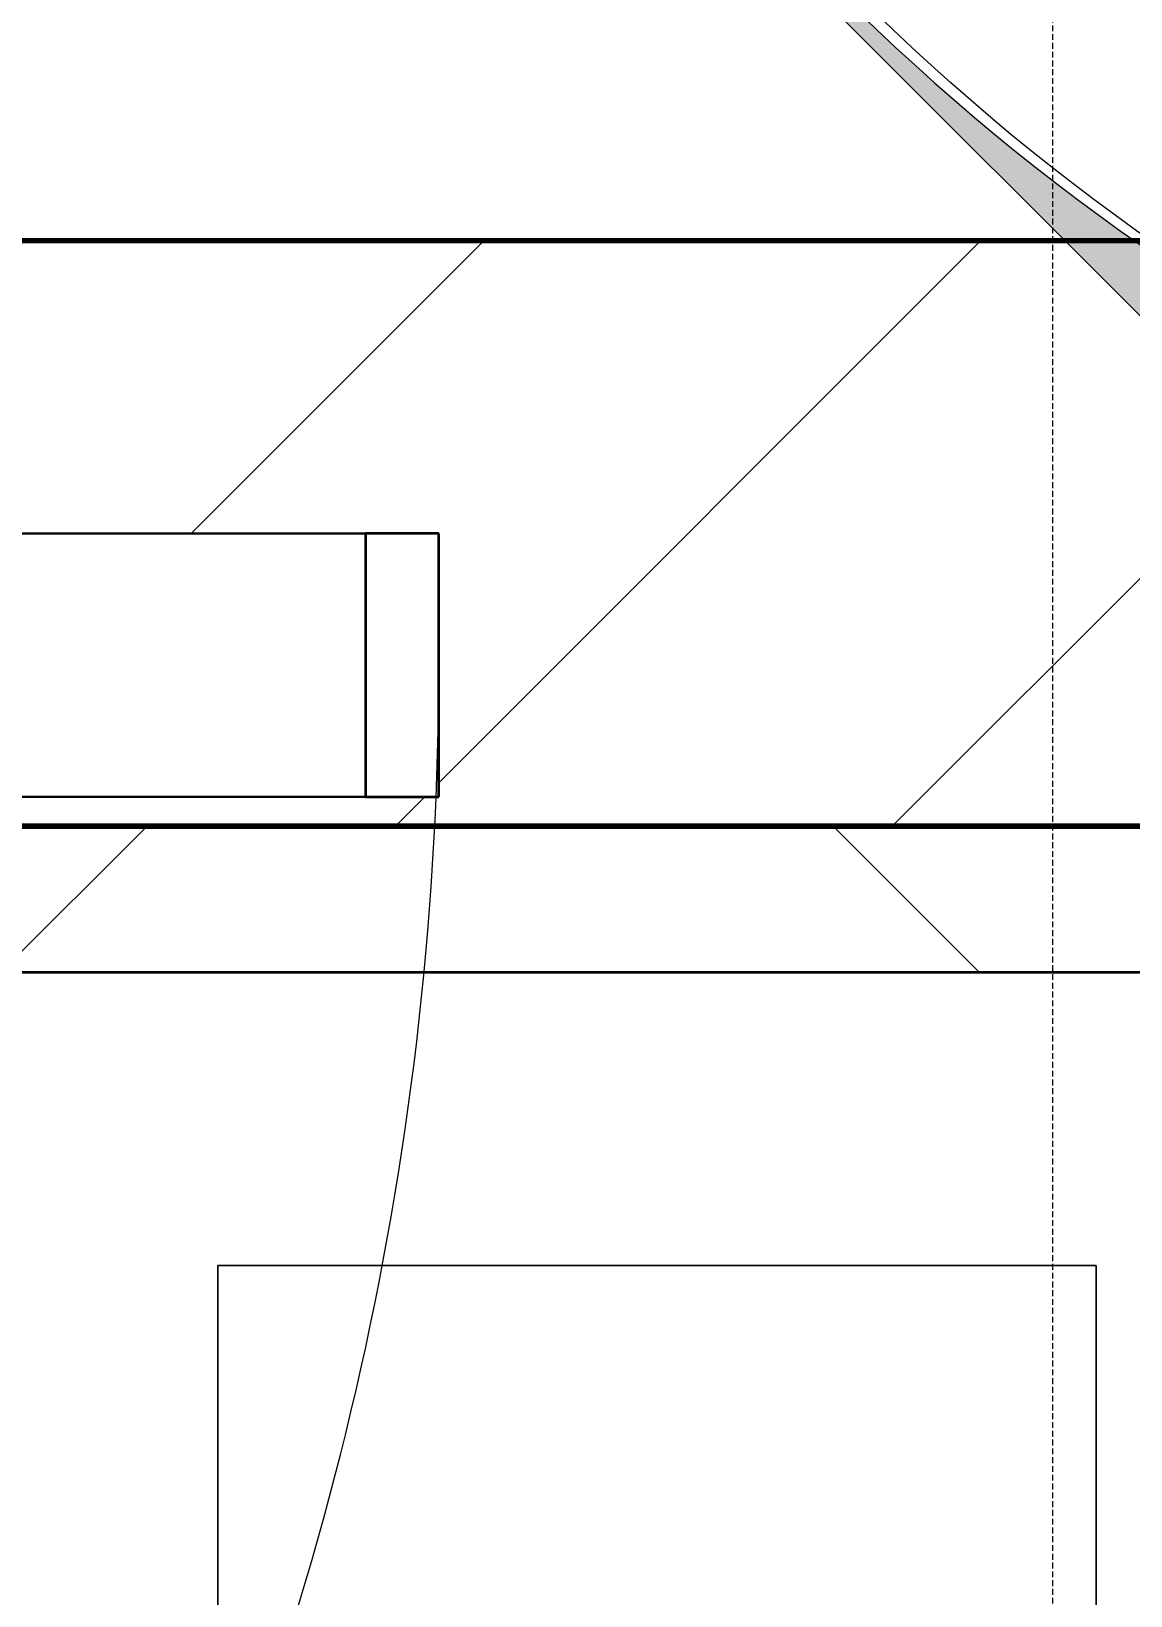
# Model space of a CAD drawing. Header units: millimetres. Extents: x -794326 to -715748, y -17796 to 22353.
# Drawn here: x -740922 to -740546, y 7681 to 8215 of the extents above; entities that cross this region are included whole.
import ezdxf

# ---------------------------------------------------------------- set-up
doc = ezdxf.new("R2010")
doc.units = ezdxf.units.MM
doc.linetypes.add('DPA_Hidden 50', pattern=[3, 2, -1])
for name, color, linetype, lineweight in [('A-ANNO-DIMS', 1, 'Continuous', 9), ('A-ANNO-DIMS-100', 1, 'Continuous', 9), ('A-ANNO-NOTE', 3, 'Continuous', 25), ('A-DETL', 1, 'Continuous', 70), ('A-DOOR', 3, 'Continuous', 70), ('A-DOOR-E', 2, 'Continuous', 25), ('A-DOOR-OPNG', 2, 'Continuous', 9), ('A-GLAZ-CURT', 2, 'Continuous', 9), ('A-WALL', 5, 'Continuous', 35), ('A-WALL-FNSH', 2, 'Continuous', 35), ('A-WALL-PATT', 1, 'Continuous', 35)]:
    doc.layers.add(name, color=color, linetype=linetype, lineweight=lineweight)
doc.styles.add('Arial_2', font='arial.ttf', dxfattribs={"height": 300})
doc.dimstyles.new('DPA-DIM-3_0_T-T', dxfattribs={"dimscale": 304.8, "dimtxt": 306.07782, "dimasz": 0.656168, "dimexe": 0.656168, "dimexo": 0.0625, "dimgap": 0.164042, "dimtad": 1, "dimdec": 0, "dimzin": 0, "dimdsep": 46, "dimtxsty": 'Arial_2', "dimblk1": 'OBLIQUE', "dimblk2": 'OBLIQUE', "dimsah": 1, "dimcen": 0.09, "dimdle": 0.656168, "dimadec": 8, "dimazin": 0, "dimtfac": 1, "dimtdec": 4, "dimtix": 1, "dimtmove": 0, "dimatfit": 3, "dimfxl": 1.312336, "dimfxlon": 1, "dimtvp": 1, "dimtolj": 1, "dimtzin": 0, "dimarcsym": 2})

# ---------------------------------------------------------------- blocks, each defined once
blk = doc.blocks.new('DPA_AC-SG-PI - A2_1200x2000 mm-12153081-4282-01 ENLARGED LOWER PLATFORM LEVEL - REFLECTED CEILING PLAN - SHEET 3')
at = {"layer": 'A-DOOR', "lineweight": 35}
for p, q in [((575, 0), (575, -90)), ((600, 0), (575, 0)), ((600, -90), (600, 0)), ((575, -90), (600, -90))]:
    blk.add_line(p, q, dxfattribs=at)
at = {"layer": 'A-DOOR-E'}
for p, q in [((-489.61, 0), (600, 0)), ((575, 0), (-489.61, 0)), ((575, 0), (575, -90)), ((600, -90), (600, 0)), ((-288.17, -90), (575, -90)), ((600, -90), (-288.17, -90))]:
    blk.add_line(p, q, dxfattribs=at)
at = {"layer": 'A-DOOR-OPNG'}
blk.add_arc((-500, -44.8), 1100, 334.74419, 0, dxfattribs=at)
blk = doc.blocks.new('DPA_CP_Metal Ceiling Panel - Vertical Panel with Gap-10965286-4282-01 ENLARGED LOWER PLATFORM LEVEL - REFLECTED CEILING PLAN - SHEET 3')
at = {"layer": 'A-GLAZ-CURT'}
for p, q in [((-744857.87, 7794.02), (-744857.87, 7261.52)), ((-744557.87, 7794.02), (-744857.87, 7794.02)), ((-744557.87, 7794.02), (-744857.87, 7794.02)), ((-744857.87, 7794.02), (-744857.87, 7261.52)), ((-744857.87, 7261.52), (-744857.87, 7794.02)), ((-744857.87, 7794.02), (-744557.87, 7794.02)), ((-744557.87, 7794.02), (-744557.87, 7261.52)), ((-744557.87, 7261.52), (-744557.87, 7794.02)), ((-744557.87, 7794.02), (-744557.87, 7261.52)), ((-744557.87, 7261.52), (-744857.87, 7261.52)), ((-744857.87, 7261.52), (-744557.87, 7261.52)), ((-744557.87, 7261.52), (-744857.87, 7261.52))]:
    blk.add_line(p, q, dxfattribs=at)
blk = doc.blocks.new('PPLS-PP19_Custom Tile Pattern - Custom Tile Pattern-V50-4282-01 ENLARGED LOWER PLATFORM LEVEL - REFLECTED CEILING PLAN - SHEET 3')
at = {"layer": 'A-GLAZ-CURT'}
for p, q in [((-300, 0), (300, 0)), ((300, 0), (-300, 0)), ((195.99, 0), (213.31, 0)), ((213.31, 0), (195.99, 0)), ((230.06, 0), (300, 0)), ((-300, -50), (300, -50)), ((300, -50), (-300, -50))]:
    blk.add_line(p, q, dxfattribs=at)
for points, knots in [([(76.63, 0), (74.8, 0), (67.65, 0), (53.52, 0), (37, 0), (24.07, 0), (12.82, 0), (-2.9, 0), (-20.62, 0), (-32.81, 0), (-44.85, 0), (-51.43, 0), (-51.79, 0)], [-3095.572228, -3095.572228, -3095.572228, -3095.572228, -2950.589685, -2634.532728, -2313.748533, -2106.613311, -1925.670641, -1617.263037, -1290.787923, -1039.307308, -819.71621, -644.910881, -644.910881, -644.910881, -644.910881]), ([(-30.52, 0), (-27.11, 0), (-17.83, 0), (5.99, 0), (22.06, 0), (37.44, 0), (45.92, 0), (57.76, 0), (64.47, 0), (72.74, 0), (75.22, 0), (76.03, 0), (76.21, 0)], [-2323.618664, -2323.618664, -2323.618664, -2323.618664, -2142.497158, -1716.209403, -1206.526904, -1089.329421, -901.315459, -753.071572, -495.328968, -421.953223, -334.951786, -290.452333, -290.452333, -290.452333, -290.452333]), ([(-15.19, 0), (-13.07, 0), (7.48, 0), (42.82, 0), (79.54, 0), (102.59, 0), (111.35, 0)], [-461.142613, -461.142613, -461.142613, -461.142613, -429.606584, -390.253598, -346.313304, -319.001686, -319.001686, -319.001686, -319.001686]), ([(103.09, 0), (101.08, 0), (86.31, 0), (63.34, 0), (35.84, 0), (12, 0), (3.08, 0), (-1.67, 0), (-2.25, 0)], [-375.435014, -375.435014, -375.435014, -375.435014, -369.147452, -330.153101, -307.516438, -285.83788, -246.234814, -234.646884, -234.646884, -234.646884, -234.646884]), ([(27.89, 0), (29.09, 0), (33.4, 0), (48.37, 0), (71.92, 0), (95.91, 0), (108.66, 0), (112.24, 0)], [-147.777612, -147.777612, -147.777612, -147.777612, -135.792042, -118.513713, -97.899267, -63.759246, -51.994311, -51.994311, -51.994311, -51.994311]), ([(136.44, 0), (121.66, 0), (86.93, 0), (51.16, 0), (31.18, 0)], [-106.750556, -106.750556, -106.750556, -106.750556, -59.610984, 0, 0, 0, 0]), ([(36.29, 0), (37.77, 0), (48.82, 0), (64.79, 0), (95.91, 0), (124.45, 0), (132.42, 0), (134.6, 0)], [-314.598523, -314.598523, -314.598523, -314.598523, -305.899624, -287.17622, -249.500363, -194.761443, -152.241002, -152.241002, -152.241002, -152.241002]), ([(111.41, 0), (109.32, 0), (96.29, 0), (76.86, 0), (57.82, 0), (48.12, 0), (45.17, 0), (44.26, 0)], [-410.537058, -410.537058, -410.537058, -410.537058, -401.860199, -357.622665, -341.267687, -334.000314, -330.63508, -330.63508, -330.63508, -330.63508]), ([(112.3, 0), (110.01, 0), (104.43, 0), (92.38, 0), (85.59, 0), (74.4, 0), (62.26, 0), (52.73, 0), (47.6, 0), (44.43, 0)], [-8031.881728, -8031.881728, -8031.881728, -8031.881728, -7723.759874, -7531.75727, -7135.649961, -6924.452779, -6738.82075, -6548.303034, -6366.047871, -6366.047871, -6366.047871, -6366.047871]), ([(44.6, 0), (45.94, 0), (56.42, 0), (70.92, 0), (82.12, 0), (83.66, 0)], [-4643.358341, -4643.358341, -4643.358341, -4643.358341, -4573.028122, -4094.177415, -3869.465285, -3869.465285, -3869.465285, -3869.465285]), ([(70.61, 0), (66.16, 0), (57.02, 0), (48.09, 0), (45.21, 0)], [-4647.237329, -4647.237329, -4647.237329, -4647.237329, -4326.416877, -4163.150107, -4163.150107, -4163.150107, -4163.150107]), ([(45.26, 0), (47.78, 0), (57.22, 0), (71.67, 0), (84.83, 0), (86.01, 0), (92.51, 0), (94.33, 0)], [-4507.066662, -4507.066662, -4507.066662, -4507.066662, -4353.683244, -3960.84581, -3759.045785, -3336.541051, -2783.776468, -2783.776468, -2783.776468, -2783.776468]), ([(76.22, 0), (75.58, 0), (73.64, 0), (71.05, 0), (70.61, 0)], [-193.634889, -193.634889, -193.634889, -193.634889, -31.537676, 0, 0, 0, 0]), ([(94.4, 0), (94.4, 0), (94.64, 0), (99.11, 0), (105.9, 0), (110.42, 0), (111.57, 0)], [-2348.345796, -2348.345796, -2348.345796, -2348.345796, -2310.419338, -2233.599744, -2052.234781, -1988.411763, -1988.411763, -1988.411763, -1988.411763]), ([(129.02, 0), (129.02, 0), (124.41, 0), (122.35, 0), (114.96, 0), (108.04, 0), (103.09, 0)], [-35.386604, -35.386604, -35.386604, -35.386604, -31.430235, -22.807238, -15.488593, 0, 0, 0, 0]), ([(111.67, 0), (110.86, 0), (109.19, 0), (105.66, 0), (105.23, 0), (105.23, 0)], [-9092.110255, -9092.110255, -9092.110255, -9092.110255, -9012.77275, -8966.157302, -8929.495943, -8929.495943, -8929.495943, -8929.495943]), ([(105.26, 0), (105.52, 0), (109.5, 0), (111.46, 0), (112.28, 0)], [-8920.561005, -8920.561005, -8920.561005, -8920.561005, -8814.835624, -8671.586628, -8671.586628, -8671.586628, -8671.586628]), ([(112.25, 0), (120.81, 0), (129.57, 0), (138.28, 0), (138.53, 0)], [-318.075877, -318.075877, -318.075877, -318.075877, -291.370682, -290.5735, -290.5735, -290.5735, -290.5735]), ([(112.25, 0), (114.63, 0), (122.32, 0), (139.94, 0), (163.31, 0), (185.23, 0), (193.62, 0), (194.69, 0), (194.79, 0)], [-1975.719328, -1975.719328, -1975.719328, -1975.719328, -1843.028543, -1530.39897, -1095.004608, -529.74427, -295.064701, -265.121568, -265.121568, -265.121568, -265.121568]), ([(168.37, 0), (167.68, 0), (162.47, 0), (148.1, 0), (123.45, 0), (112.26, 0)], [-543.375029, -543.375029, -543.375029, -543.375029, -530.793311, -458.593899, -411.72131, -411.72131, -411.72131, -411.72131]), ([(112.31, 0), (116.23, 0), (121.57, 0), (128.63, 0), (128.95, 0)], [-51.921864, -51.921864, -51.921864, -51.921864, -39.050993, -35.895543, -35.895543, -35.895543, -35.895543]), ([(157.9, 0), (156.77, 0), (151.67, 0), (143.29, 0), (134.04, 0), (126.24, 0), (118.6, 0), (115.05, 0), (113.23, 0), (112.36, 0)], [-10292.955006, -10292.955006, -10292.955006, -10292.955006, -10098.273015, -9847.788484, -9677.714971, -9567.007022, -9453.21225, -9220.200448, -9116.900819, -9116.900819, -9116.900819, -9116.900819]), ([(114.39, 0), (114.2, 0), (113.77, 0), (113.25, 0), (112.96, 0)], [-8148.58938, -8148.58938, -8148.58938, -8148.58938, -8105.191388, -8062.814755, -8062.814755, -8062.814755, -8062.814755]), ([(128.58, 0), (128.8, 0), (130.16, 0), (139.26, 0), (152.67, 0), (161.24, 0), (162.19, 0), (162.75, 0)], [-633.326174, -633.326174, -633.326174, -633.326174, -627.736123, -618.981161, -602.094757, -592.980799, -581.414464, -581.414464, -581.414464, -581.414464]), ([(137.1, 0), (136, 0), (133.64, 0), (129.87, 0), (129.11, 0)], [-670.405967, -670.405967, -670.405967, -670.405967, -651.020627, -640.742133, -640.742133, -640.742133, -640.742133]), ([(180.17, 0), (179.95, 0), (176.39, 0), (171, 0), (161.95, 0), (161.28, 0), (158.35, 0), (157.85, 0), (157.77, 0)], [-11122.664179, -11122.664179, -11122.664179, -11122.664179, -11105.624034, -10839.086983, -10768.332124, -10666.779182, -10580.760289, -10550.278881, -10550.278881, -10550.278881, -10550.278881]), ([(300, 0), (286.53, 0), (254.22, 0), (207.11, 0), (177.41, 0), (159.34, 0), (158.33, 0), (158.3, 0)], [-285.253232, -285.253232, -285.253232, -285.253232, -244.693688, -187.987675, -143.776725, -129.632772, -123.352749, -123.352749, -123.352749, -123.352749]), ([(159.07, 0), (159.13, 0), (160.84, 0), (165.21, 0), (172.53, 0), (178.05, 0), (180.08, 0)], [-115.643202, -115.643202, -115.643202, -115.643202, -114.681583, -87.660824, -65.295536, -54.896762, -54.896762, -54.896762, -54.896762]), ([(162.75, 0), (165.4, 0), (170.91, 0), (172.61, 0), (172.61, 0)], [-111.264224, -111.264224, -111.264224, -111.264224, -56.742688, -19.085662, -19.085662, -19.085662, -19.085662]), ([(247.1, 0), (246.76, 0), (245.04, 0), (238.34, 0), (226.56, 0), (221.1, 0), (200.27, 0), (182.99, 0), (174.27, 0), (169.67, 0), (168.99, 0)], [-9649.085549, -9649.085549, -9649.085549, -9649.085549, -9581.591397, -9406.094246, -9221.510254, -9016.44624, -8717.832359, -8253.978395, -8152.463617, -8069.855175, -8069.855175, -8069.855175, -8069.855175]), ([(215.22, 0), (214.62, 0), (210.55, 0), (203.98, 0), (187.54, 0), (175.3, 0), (169.49, 0)], [-203.825446, -203.825446, -203.825446, -203.825446, -198.527383, -184.406837, -162.427601, -142.916156, -142.916156, -142.916156, -142.916156]), ([(171.51, 0), (176.48, 0), (193.23, 0), (201.73, 0), (208.81, 0), (213.9, 0), (241.96, 0), (266.73, 0), (281.71, 0), (291.71, 0), (296.52, 0), (297.86, 0), (298.09, 0)], [-7971.819559, -7971.819559, -7971.819559, -7971.819559, -7784.112253, -7606.717214, -7289.299508, -7042.621073, -6582.165592, -6068.460911, -5766.029927, -5566.724884, -5280.360606, -5199.253518, -5199.253518, -5199.253518, -5199.253518]), ([(180.63, 0), (183.09, 0), (189.95, 0), (208.82, 0), (219.42, 0), (230.06, 0)], [-53.966828, -53.966828, -53.966828, -53.966828, -41.623857, -24.459831, 0, 0, 0, 0]), ([(181.16, 0), (183.77, 0), (191, 0), (201.08, 0), (207.47, 0), (213.96, 0), (215.11, 0)], [-245.993416, -245.993416, -245.993416, -245.993416, -237.955587, -223.92608, -215.862851, -208.75215, -208.75215, -208.75215, -208.75215]), ([(193.8, 0), (193.33, 0), (190.37, 0), (186.13, 0), (181.19, 0)], [-11665.349007, -11665.349007, -11665.349007, -11665.349007, -11565.880756, -11150.701257, -11150.701257, -11150.701257, -11150.701257]), ([(300, 0), (288.22, 0), (262, 0), (230.43, 0), (219.94, 0), (219.02, 0)], [-12528.858583, -12528.858583, -12528.858583, -12528.858583, -11905.454923, -11162.864862, -10856.732305, -10856.732305, -10856.732305, -10856.732305]), ([(219.9, 0), (220.86, 0), (227.84, 0), (242.06, 0), (246.54, 0), (246.96, 0)], [-10670.940496, -10670.940496, -10670.940496, -10670.940496, -10511.382485, -9925.173265, -9834.877357, -9834.877357, -9834.877357, -9834.877357]), ([(284.76, 0), (284.76, 0), (285.09, 0), (287.47, 0), (293.59, 0), (297.76, 0), (300, 0)], [-4110.630118, -4110.630118, -4110.630118, -4110.630118, -4053.389046, -3959.664717, -3862.421465, -3746.95702, -3746.95702, -3746.95702, -3746.95702]), ([(297.38, 0), (295.84, 0), (291.62, 0), (285.38, 0), (284.87, 0)], [-4803.172655, -4803.172655, -4803.172655, -4803.172655, -4358.271401, -4143.037883, -4143.037883, -4143.037883, -4143.037883])]:
    blk.add_open_spline(points, degree=3, knots=knots, dxfattribs=at)
for points in [[(80.35, 0), (79.57, 0), (78.27, 0), (76.63, 0)], [(84.06, 0), (83.48, 0), (82.41, 0), (81.72, 0)], [(112.42, 0), (112.89, 0), (113.25, 0), (113.59, 0)], [(168.74, 0), (168.74, 0), (169.81, 0), (171.51, 0)], [(172.07, 0), (174.74, 0), (177.42, 0), (180.12, 0)], [(195.11, 0), (194.91, 0), (194.44, 0), (193.8, 0)]]:
    blk.add_open_spline(points, degree=3, dxfattribs=at)
blk = doc.blocks.new('PPLS-PP19_Custom Tile Pattern - Custom Tile Pattern-V51-4282-01 ENLARGED LOWER PLATFORM LEVEL - REFLECTED CEILING PLAN - SHEET 3')
at = {"layer": 'A-GLAZ-CURT'}
for p, q in [((-300, 0), (300, 0)), ((300, 0), (-300, 0)), ((-293.07, 0), (-284.41, 0)), ((-284.41, 0), (-293.07, 0)), ((-284.12, 0), (-275.75, 0)), ((-275.75, 0), (-284.12, 0)), ((-222.32, 0), (-216.25, 0)), ((-216.25, 0), (-222.32, 0)), ((-216.25, 0), (-205, 0)), ((-205, 0), (-216.25, 0)), ((-300, -50), (300, -50)), ((300, -50), (-300, -50))]:
    blk.add_line(p, q, dxfattribs=at)
at = {"layer": 'A-GLAZ-CURT', "flags": 128}
for points in [[(-300, 0), (-291.56, 0), (-284.12, 0)], [(-284.12, 0), (-291.73, 0), (-300, 0)], [(-216.24, 0), (-222.63, 0), (-229.72, 0), (-236.97, 0), (-244.39, 0), (-251.96, 0), (-259.67, 0), (-267.51, 0), (-275.48, 0), (-283.55, 0)], [(-283.3, 0), (-275.2, 0), (-267.26, 0), (-259.45, 0), (-251.77, 0), (-244.2, 0), (-236.74, 0), (-229.36, 0), (-222.06, 0), (-214.83, 0), (-207.71, 0), (-200.76, 0), (-194.02, 0), (-187.54, 0), (-181.38, 0), (-175.58, 0), (-170.25, 0), (-165.64, 0), (-162.01, 0), (-159.53, 0), (-157.46, 0), (-154.52, 0), (-149.42, 0)], [(-125.17, 0), (-128.55, 0), (-134.16, 0), (-140.03, 0), (-145.5, 0), (-150.63, 0), (-155.53, 0), (-160.27, 0), (-164.95, 0), (-169.65, 0), (-174.47, 0), (-179.49, 0), (-184.81, 0), (-190.44, 0), (-196.37, 0), (-202.58, 0), (-209.04, 0), (-215.73, 0)]]:
    blk.add_lwpolyline(points, dxfattribs=at)
at = {"layer": 'A-GLAZ-CURT'}
for points, knots in [([(-300, 0), (-284.65, 0), (-236.57, 0), (-174.61, 0), (-129.95, 0), (-110.8, 0), (-99.5, 0), (-91.46, 0)], [-5323.127839, -5323.127839, -5323.127839, -5323.127839, -4502.809032, -2700.551212, -1002.059161, -460.363443, 0, 0, 0, 0]), ([(-148.35, 0), (-149.02, 0), (-151.06, 0), (-158.72, 0), (-174.02, 0), (-185.59, 0), (-209.77, 0), (-232.01, 0), (-255.22, 0), (-262.59, 0), (-264.9, 0), (-265.4, 0)], [-2647.576337, -2647.576337, -2647.576337, -2647.576337, -2477.344047, -2237.412286, -2029.680487, -1755.085331, -1400.429864, -858.079193, -543.655514, -208.940337, 0, 0, 0, 0]), ([(-258.6, 0), (-257.91, 0), (-254.26, 0), (-241.25, 0), (-227.53, 0), (-218.86, 0), (-217.07, 0)], [-5722.54675, -5722.54675, -5722.54675, -5722.54675, -5657.471696, -5413.335975, -5017.494783, -4916.013316, -4916.013316, -4916.013316, -4916.013316]), ([(-133.82, 0), (-135.51, 0), (-137.8, 0), (-149.31, 0), (-162.01, 0), (-177.91, 0), (-199.46, 0), (-216.65, 0), (-231.26, 0), (-233.46, 0), (-234, 0)], [-2731.647847, -2731.647847, -2731.647847, -2731.647847, -2418.507304, -2308.929706, -2113.765672, -1763.376603, -1422.553702, -978.033455, -846.069444, -682.911962, -682.911962, -682.911962, -682.911962]), ([(-233.49, 0), (-233.44, 0), (-232.38, 0), (-230.74, 0), (-225.3, 0), (-223.63, 0)], [-455.274641, -455.274641, -455.274641, -455.274641, -440.605512, -119.536984, 0, 0, 0, 0]), ([(-223.63, 0), (-219.39, 0), (-206.17, 0), (-188.58, 0), (-169.02, 0), (-152.12, 0), (-136.84, 0), (-127.33, 0), (-124.19, 0), (-123.43, 0), (-123.28, 0)], [-5463.295695, -5463.295695, -5463.295695, -5463.295695, -5161.076232, -4739.070012, -4465.409639, -4149.119819, -3839.893365, -3647.167523, -3488.92562, -3439.852845, -3439.852845, -3439.852845, -3439.852845]), ([(-216.25, 0), (-215.05, 0), (-210.84, 0), (-200.2, 0), (-185.8, 0), (-171.77, 0), (-158.7, 0), (-157.22, 0)], [-4900.660659, -4900.660659, -4900.660659, -4900.660659, -4832.723979, -4666.091899, -4349.945572, -4000.813434, -3840.635403, -3840.635403, -3840.635403, -3840.635403]), ([(-149.12, 0), (-168.56, 0), (-190.85, 0), (-215.54, 0), (-216.22, 0)], [-16733.021146, -16733.021146, -16733.021146, -16733.021146, -15131.813646, -15086.482777, -15086.482777, -15086.482777, -15086.482777])]:
    blk.add_open_spline(points, degree=3, knots=knots, dxfattribs=at)
for points in [[(-284.12, 0), (-289.32, 0), (-294.63, 0), (-300, 0)], [(-216.25, 0), (-236.65, 0), (-258.71, 0), (-283.68, 0)]]:
    blk.add_open_spline(points, degree=3, dxfattribs=at)
blk = doc.blocks.new('DIMBLOCK66-4282-01 ENLARGED LOWER PLATFORM LEVEL - REFLECTED CEILING PLAN - SHEET 3')
at = {"layer": 'A-ANNO-DIMS-100'}
for p, q in [((-745542.37, 8666.44), (-745542.37, 8066.44)), ((-745542.37, 8266.44), (-745542.37, 8666.44)), ((-728752.37, 8666.44), (-728752.37, 8066.44)), ((-728752.37, 8266.44), (-728752.37, 8666.44)), ((-745742.37, 8266.44), (-728552.37, 8266.44))]:
    blk.add_line(p, q, dxfattribs=at)
at = {"layer": 'A-ANNO-DIMS-100', "lineweight": 35}
for p, q in [((-745542.37, 8266.44), (-745442.37, 8366.44)), ((-728752.37, 8266.44), (-728652.37, 8366.44)), ((-745542.37, 8266.44), (-745642.37, 8166.44)), ((-728752.37, 8266.44), (-728852.37, 8166.44))]:
    blk.add_line(p, q, dxfattribs=at)
at = {"layer": 'A-ANNO-DIMS-100', "color": 0, "insert": (-737724.21, 8705.91), "char_height": 300, "width": 1384.4135, "attachment_point": 1, "line_spacing_factor": 0.941778, "style": 'Arial_2'}
blk.add_mtext('16790', dxfattribs=at)
blk = doc.blocks.new('_Oblique')
at = {"color": 0, "linetype": 'ByBlock', "lineweight": -2}
blk.add_line((-0.5, -0.5), (0.5, 0.5), dxfattribs=at)
blk = doc.blocks.new('DPA_AN_Section Line - UP-Left-16619115-4282-01 ENLARGED LOWER PLATFORM LEVEL - REFLECTED CEILING PLAN - SHEET 3')
at = {"layer": 'A-ANNO-NOTE', "lineweight": 9}
h = blk.add_hatch(color=256, dxfattribs=at)
edge = h.paths.add_edge_path()
edge.add_arc((0, -0.0278), 7.5, 180, 360)
edge.add_line((7.5, -0.0278), (10.682, -0.0278))
edge.add_line((10.682, -0.0278), (0, -10.7098))
edge.add_line((0, -10.7098), (-10.682, -0.0278))
edge.add_line((-10.682, -0.0278), (-7.5, -0.0278))
at = {"layer": 'A-ANNO-NOTE', "lineweight": 18}
blk.add_line((0, -10.7098), (10.682, -0.0278), dxfattribs=at)
blk.add_circle((0, 0.0278), 7.5, dxfattribs=at)
blk.add_arc((0, -0.0278), 7.5, 180, 360, dxfattribs=at)

msp = doc.modelspace()

# ---------------------------------------------------------------- hatches: boundary and pattern name
at = {"layer": 'A-WALL-PATT', "lineweight": 9}
h = msp.add_hatch(dxfattribs=at)
h.set_pattern_fill('FP_2', color=256, style=0, pattern_type=2)
h.set_pattern_definition([(45, (0, 0), (-84.852814, 84.852814), [])])
h.paths.add_polyline_path([(-733552.04, 7944.02), (-733352.04, 7944.02), (-733352.04, 8144.02), (-755057.37, 8144.02), (-755057.37, 7944.02), (-741758.47, 7944.02), (-741780.86, 7954.02), (-741982.37, 7954.02), (-741982.37, 8044.02), (-741952.4, 8044.02), (-741939.02, 8073.97), (-741871.98, 8044.02), (-740782.37, 8044.02), (-740782.37, 7954.02), (-741670.54, 7954.02), (-741648.16, 7944.02), (-739358.47, 7944.02), (-739380.86, 7954.02), (-739582.37, 7954.02), (-739582.37, 8044.02), (-739552.4, 8044.02), (-739539.02, 8073.97), (-739471.98, 8044.02), (-738382.37, 8044.02), (-738382.37, 7954.02), (-739270.54, 7954.02), (-739248.16, 7944.02), (-734010.62, 7944.02)])
h = msp.add_hatch(dxfattribs=at)
h.set_pattern_fill('FP_3', color=256, style=0, pattern_type=2)
h.set_pattern_definition([(45, (0, 0), (-212.13203, 212.13203), []), (135, (0, 0), (-212.13203, -212.13203), [])])
h.paths.add_polyline_path([(-733602.04, 7894.02), (-733552.04, 7894.02), (-733552.04, 7944.02), (-739248.16, 7944.02), (-739136.25, 7894.02), (-734010.62, 7894.02)])
h.paths.add_polyline_path([(-739780.1, 7894.02), (-739246.56, 7894.02), (-739358.47, 7944.02), (-741648.16, 7944.02), (-741536.25, 7894.02), (-739847.98, 7894.02)])
h.paths.add_polyline_path([(-741646.56, 7894.02), (-741758.47, 7944.02), (-751479.42, 7944.02), (-751479.42, 7894.02), (-741680.64, 7894.02)])

# ---------------------------------------------------------------- linework, layer by layer
at = {"layer": 'A-DETL', "color": 55, "linetype": 'DPA_Hidden 50', "lineweight": 9}
msp.add_line((-740572.66, 5461.51), (-740572.66, 14661.51), dxfattribs=at)
at = {"layer": 'A-WALL', "color": 7, "lineweight": 70}
for p, q in [((-741982.37, 8144.02), (-740782.37, 8144.02)), ((-740782.37, 8144.02), (-739582.37, 8144.02)), ((-741648.16, 7944.02), (-740782.37, 7944.02)), ((-740782.37, 7944.02), (-741648.16, 7944.02)), ((-740782.37, 7944.02), (-739582.37, 7944.02)), ((-739582.37, 7944.02), (-740782.37, 7944.02))]:
    msp.add_line(p, q, dxfattribs=at)
at = {"layer": 'A-WALL-FNSH', "color": 250}
for p, q in [((-740782.37, 7894.02), (-741536.25, 7894.02)), ((-739582.37, 7894.02), (-740782.37, 7894.02))]:
    msp.add_line(p, q, dxfattribs=at)

# ---------------------------------------------------------------- block references
at = {"layer": 'A-ANNO-NOTE', "xscale": 100, "yscale": 100, "zscale": 100, "rotation": 269.9999999999999}
msp.add_blockref('DPA_AN_Section Line - UP-Left-16619115-4282-01 ENLARGED LOWER PLATFORM LEVEL - REFLECTED CEILING PLAN - SHEET 3', (-740112.66, 8759.02), dxfattribs=at)
at = {"layer": 'A-DOOR-E'}
msp.add_blockref('DPA_AC-SG-PI - A2_1200x2000 mm-12153081-4282-01 ENLARGED LOWER PLATFORM LEVEL - REFLECTED CEILING PLAN - SHEET 3', (-741382.37, 8044.02), dxfattribs=at)
at = {"layer": 'A-GLAZ-CURT', "rotation": 180}
for name, p in [('PPLS-PP19_Custom Tile Pattern - Custom Tile Pattern-V51-4282-01 ENLARGED LOWER PLATFORM LEVEL - REFLECTED CEILING PLAN - SHEET 3', (-741082.37, 7894.02)), ('PPLS-PP19_Custom Tile Pattern - Custom Tile Pattern-V50-4282-01 ENLARGED LOWER PLATFORM LEVEL - REFLECTED CEILING PLAN - SHEET 3', (-740482.37, 7894.02))]:
    msp.add_blockref(name, p, dxfattribs=at)
at = {"layer": 'A-GLAZ-CURT'}
msp.add_blockref('DPA_CP_Metal Ceiling Panel - Vertical Panel with Gap-10965286-4282-01 ENLARGED LOWER PLATFORM LEVEL - REFLECTED CEILING PLAN - SHEET 3', (4000, 0), dxfattribs=at)

# ---------------------------------------------------------------- dimensions: what is measured, and where the dimension line sits
at = {"layer": 'A-ANNO-DIMS'}
dim = msp.add_linear_dim(base=(-728752.37, 8266.44), p1=(-745542.37, 8666.44), p2=(-728752.37, 8666.44), dimstyle='DPA-DIM-3_0_T-T', override={"dimpost": '<>', "dimfxl": 16790}, dxfattribs=at)
dim.commit()
dim.dimension.update_dxf_attribs({"geometry": 'DIMBLOCK66-4282-01 ENLARGED LOWER PLATFORM LEVEL - REFLECTED CEILING PLAN - SHEET 3', "text_midpoint": (-737147.37, 8469.62)})

doc.saveas('drawing.dxf')
